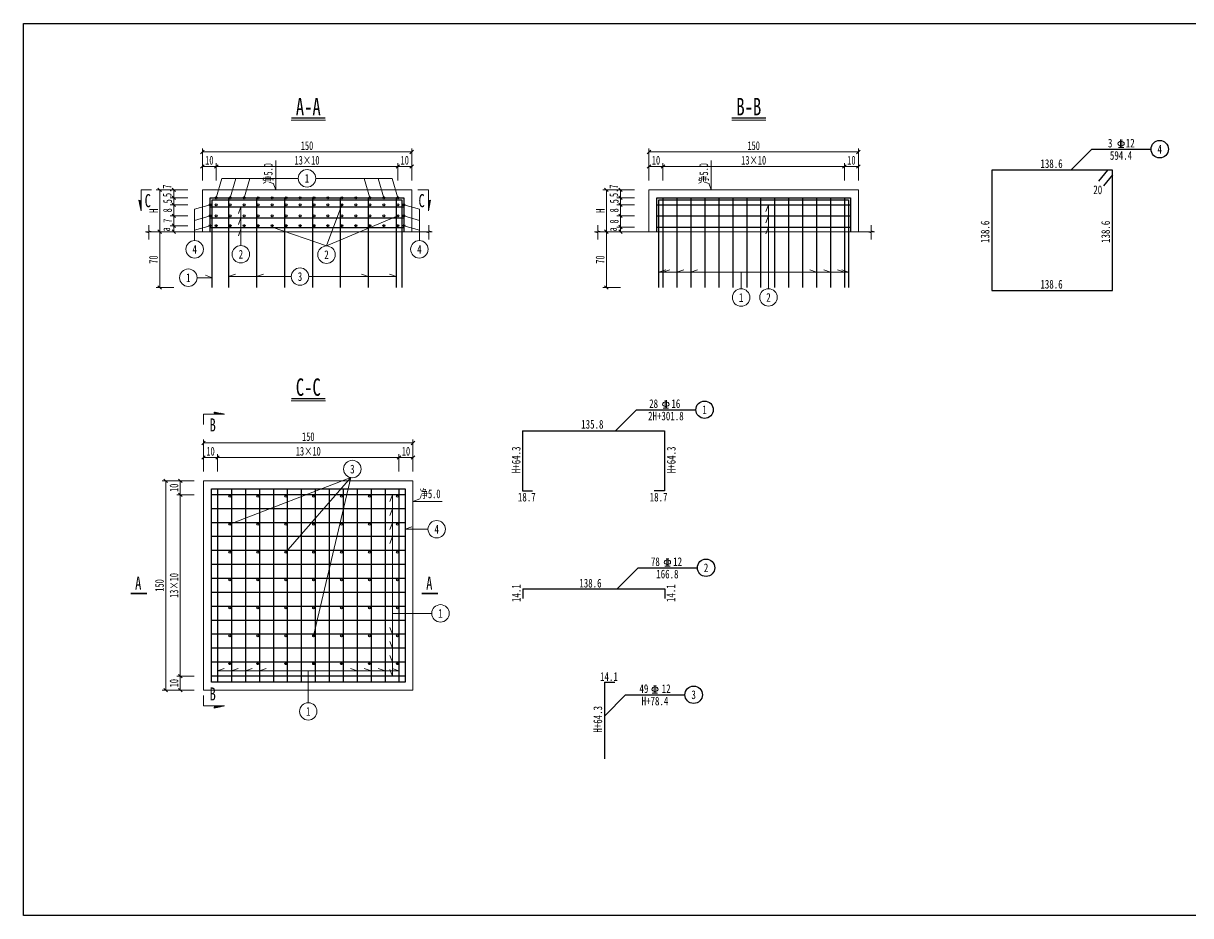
# Model space of a CAD drawing. Header units: millimetres. Extents: x 14102 to 16801, y 2911 to 4334.
# Drawn here: x 14102 to 14939, y 2911 to 3551 of the extents above; entities that cross this region are included whole.
import ezdxf
from ezdxf.enums import TextEntityAlignment as Align

# ---------------------------------------------------------------- set-up
doc = ezdxf.new("R2010")
doc.units = ezdxf.units.MM
doc.layers.get('0').update_dxf_attribs({"lineweight": 15})
doc.layers.get('Defpoints').update_dxf_attribs({"color": 8})
for name, color, linetype, lineweight in [('Dim', 4, 'Continuous', 15), ('尺寸标注', 4, 'Continuous', 13), ('文字', 7, 'Continuous', 15), ('文本', 7, 'Continuous', 15), ('标注', 4, 'Continuous', 13), ('标注线及字体', 2, 'Continuous', 15), ('粗线', 3, 'Continuous', 35), ('细实线', 4, 'Continuous', 15), ('钢筋', 1, 'Continuous', 30)]:
    doc.layers.add(name, color=color, linetype=linetype, lineweight=lineweight)
doc.styles.add('111', font='仿宋_GB2312.TTF', dxfattribs={"width": 0.7})
doc.styles.add('BM_Dim', font='仿宋_GB2312.TTF', dxfattribs={"width": 0.85})
doc.styles.add('FS', font='仿宋_GB2312.TTF', dxfattribs={"width": 0.75})
doc.dimstyles.new('200', dxfattribs={"dimscale": 0, "dimtxt": 2.5, "dimasz": 1, "dimexe": 1, "dimexo": 1, "dimgap": 0.6, "dimtad": 1, "dimdec": 1, "dimdsep": 46, "dimtxsty": '111', "dimblk": 'OBLIQUE', "dimcen": 0, "dimclrd": 4, "dimclre": 4, "dimclrt": 4, "dimadec": 1, "dimazin": 2, "dimtfac": 1, "dimtdec": 0, "dimtix": 1, "dimtmove": 2, "dimatfit": 3, "dimfxl": 4, "dimfxlon": 1, "dimtolj": 1, "dimlwd": -1, "dimlwe": -1, "dimarcsym": 0})

# ---------------------------------------------------------------- blocks, each defined once
blk = doc.blocks.new('三级钢')
at = {"color": 7, "lineweight": 18}
for p, q in [((-0.2, -1.13), (-0.2, 1.22)), ((0.2, -1.13), (0.2, 1.22)), ((-0.8, -1.13), (0.78, -1.13))]:
    blk.add_line(p, q, dxfattribs=at)
blk.add_ellipse((0, 0), major_axis=(0.966, 0), ratio=0.701732, dxfattribs=at)
blk = doc.blocks.new('gjdy')
at = {"lineweight": 25}
for p, q in [((0, 0), (6, 6)), ((6, 6), (23, 6))]:
    blk.add_line(p, q, dxfattribs=at)
blk.add_circle((25.5, 6), 2.5, dxfattribs=at)
at = {"xscale": 0.9600000000209548, "yscale": 0.9600000000209548, "zscale": 0.9600000000209548}
blk.add_blockref('三级钢', (14.42, 7.59), dxfattribs=at)
blk = doc.blocks.new('_Oblique')
at = {"color": 0, "linetype": 'ByBlock', "lineweight": -2}
blk.add_line((-0.5, -0.5), (0.5, 0.5), dxfattribs=at)
blk = doc.blocks.new('*D191')
at = {"color": 4}
for p, q in [((14230.6, 3437.89), (14230.6, 3450.39)), ((14230.6, 3447.89), (14240.6, 3447.89)), ((14240.6, 3437.89), (14240.6, 3450.39))]:
    blk.add_line(p, q, dxfattribs=at)
at = {"layer": 'Defpoints', "color": 0}
for p in [(14240.6, 3447.89), (14230.6, 3431.21), (14240.6, 3425.51)]:
    blk.add_point(p, dxfattribs=at)
at = {"color": 4, "xscale": 2.5, "yscale": 2.5, "zscale": 2.5, "rotation": 180}
blk.add_blockref('_Oblique', (14230.6, 3447.89), dxfattribs=at)
at = {"color": 4, "xscale": 2.5, "yscale": 2.5, "zscale": 2.5}
blk.add_blockref('_Oblique', (14240.6, 3447.89), dxfattribs=at)
at = {"color": 4, "insert": (14235.6, 3452.36), "char_height": 6.25, "attachment_point": 5, "style": '111'}
blk.add_mtext('\\A1;10', dxfattribs=at)
blk = doc.blocks.new('*D192')
at = {"color": 4}
for p, q in [((14240.6, 3437.89), (14240.6, 3450.39)), ((14240.6, 3447.89), (14370.6, 3447.89)), ((14370.6, 3437.89), (14370.6, 3450.39))]:
    blk.add_line(p, q, dxfattribs=at)
at = {"layer": 'Defpoints', "color": 0}
for p in [(14370.6, 3447.89), (14240.6, 3425.51), (14370.6, 3425.51)]:
    blk.add_point(p, dxfattribs=at)
at = {"color": 4, "xscale": 2.5, "yscale": 2.5, "zscale": 2.5, "rotation": 180}
blk.add_blockref('_Oblique', (14240.6, 3447.89), dxfattribs=at)
at = {"color": 4, "xscale": 2.5, "yscale": 2.5, "zscale": 2.5}
blk.add_blockref('_Oblique', (14370.6, 3447.89), dxfattribs=at)
at = {"color": 4, "insert": (14305.6, 3452.36), "char_height": 6.25, "attachment_point": 5, "style": '111'}
blk.add_mtext('\\A1;13×10', dxfattribs=at)
blk = doc.blocks.new('*D193')
at = {"color": 4}
for p, q in [((14370.6, 3437.89), (14370.6, 3450.39)), ((14380.6, 3447.89), (14370.6, 3447.89)), ((14380.6, 3437.89), (14380.6, 3450.39))]:
    blk.add_line(p, q, dxfattribs=at)
at = {"layer": 'Defpoints', "color": 0}
for p in [(14370.6, 3447.89), (14380.6, 3431.21), (14370.6, 3425.51)]:
    blk.add_point(p, dxfattribs=at)
at = {"color": 4, "xscale": 2.5, "yscale": 2.5, "zscale": 2.5, "rotation": 180}
blk.add_blockref('_Oblique', (14370.6, 3447.89), dxfattribs=at)
at = {"color": 4, "xscale": 2.5, "yscale": 2.5, "zscale": 2.5}
blk.add_blockref('_Oblique', (14380.6, 3447.89), dxfattribs=at)
at = {"color": 4, "insert": (14375.6, 3452.36), "char_height": 6.25, "attachment_point": 5, "style": '111'}
blk.add_mtext('\\A1;10', dxfattribs=at)
blk = doc.blocks.new('*D194')
at = {"color": 4}
for p, q in [((14230.6, 3448.33), (14230.6, 3460.83)), ((14230.6, 3458.33), (14380.6, 3458.33)), ((14380.6, 3448.33), (14380.6, 3460.83))]:
    blk.add_line(p, q, dxfattribs=at)
at = {"layer": 'Defpoints', "color": 0}
for p in [(14380.6, 3458.33), (14230.6, 3431.21), (14380.6, 3431.21)]:
    blk.add_point(p, dxfattribs=at)
at = {"color": 4, "xscale": 2.5, "yscale": 2.5, "zscale": 2.5, "rotation": 180}
blk.add_blockref('_Oblique', (14230.6, 3458.33), dxfattribs=at)
at = {"color": 4, "xscale": 2.5, "yscale": 2.5, "zscale": 2.5}
blk.add_blockref('_Oblique', (14380.6, 3458.33), dxfattribs=at)
at = {"color": 4, "insert": (14305.6, 3462.81), "char_height": 6.25, "attachment_point": 5, "style": '111'}
blk.add_mtext('\\A1;150', dxfattribs=at)
blk = doc.blocks.new('*D195')
at = {"color": 4}
for p, q in [((14220.13, 3431.21), (14207.63, 3431.21)), ((14210.13, 3425.51), (14210.13, 3431.21)), ((14220.13, 3425.51), (14207.63, 3425.51))]:
    blk.add_line(p, q, dxfattribs=at)
at = {"layer": 'Defpoints', "color": 0}
for p in [(14210.13, 3431.21), (14230.6, 3431.21), (14236.3, 3425.51)]:
    blk.add_point(p, dxfattribs=at)
at = {"color": 4, "xscale": 2.5, "yscale": 2.5, "zscale": 2.5}
for p, rotation in [((14210.13, 3431.21), 90), ((14210.13, 3425.51), 270)]:
    blk.add_blockref('_Oblique', p, dxfattribs=dict(at, rotation=rotation))
at = {"color": 4, "insert": (14205.4, 3430.51), "char_height": 6.25, "attachment_point": 5, "rotation": 90, "style": '111'}
blk.add_mtext('\\A1;5.7', dxfattribs=at)
blk = doc.blocks.new('*D196')
at = {"color": 4}
for p, q in [((14220.13, 3425.51), (14207.63, 3425.51)), ((14220.13, 3420.51), (14207.63, 3420.51)), ((14210.13, 3420.51), (14210.13, 3425.51))]:
    blk.add_line(p, q, dxfattribs=at)
at = {"layer": 'Defpoints', "color": 0}
for p in [(14210.13, 3425.51), (14236.3, 3425.51), (14236.3, 3420.51)]:
    blk.add_point(p, dxfattribs=at)
at = {"color": 4, "xscale": 2.5, "yscale": 2.5, "zscale": 2.5}
for p, rotation in [((14210.13, 3425.51), 90), ((14210.13, 3420.51), 270)]:
    blk.add_blockref('_Oblique', p, dxfattribs=dict(at, rotation=rotation))
at = {"color": 4, "insert": (14205.73, 3423.01), "char_height": 6.25, "attachment_point": 5, "rotation": 90, "style": '111'}
blk.add_mtext('\\A1;5', dxfattribs=at)
blk = doc.blocks.new('*D197')
at = {"color": 4}
for p, q in [((14210.07, 3431.21), (14197.57, 3431.21)), ((14200.07, 3401.21), (14200.07, 3431.21)), ((14210.07, 3401.21), (14197.57, 3401.21))]:
    blk.add_line(p, q, dxfattribs=at)
at = {"layer": 'Defpoints', "color": 0}
for p in [(14200.07, 3431.21), (14230.6, 3431.21), (14215.67, 3401.21)]:
    blk.add_point(p, dxfattribs=at)
at = {"color": 4, "xscale": 2.5, "yscale": 2.5, "zscale": 2.5}
for p, rotation in [((14200.07, 3431.21), 90), ((14200.07, 3401.21), 270)]:
    blk.add_blockref('_Oblique', p, dxfattribs=dict(at, rotation=rotation))
at = {"color": 4, "insert": (14195.75, 3416.21), "char_height": 6.25, "attachment_point": 5, "rotation": 90, "style": '111'}
blk.add_mtext('\\A1;H', dxfattribs=at)
blk = doc.blocks.new('剖面箭头')
at = {"ltscale": 10}
h = blk.add_hatch(dxfattribs=at)
h.set_pattern_fill('ANSI31', color=2, style=0)
h.set_pattern_definition([(45, (-182.99888, -777.8594), (-0.088388348, 0.088388348), [])])
h.paths.add_polyline_path([(6, -3), (3.15, -3), (3, -3.6)])
at = {"color": 3, "ltscale": 10}
blk.add_line((0, 0), (0, -3), dxfattribs=at)
at = {"color": 2, "ltscale": 10}
for p, q in [((0, -3), (6, -3)), ((6, -3), (3, -3.6)), ((3, -3.6), (3.15, -3))]:
    blk.add_line(p, q, dxfattribs=at)
blk = doc.blocks.new('*D198')
at = {"color": 4}
for p, q in [((14210.07, 3401.21), (14197.57, 3401.21)), ((14200.07, 3401.21), (14200.07, 3361.21)), ((14210.07, 3361.21), (14197.57, 3361.21))]:
    blk.add_line(p, q, dxfattribs=at)
at = {"layer": 'Defpoints', "color": 0}
for p in [(14239.01, 3401.21), (14200.07, 3361.21), (14237.69, 3361.21)]:
    blk.add_point(p, dxfattribs=at)
at = {"color": 4, "xscale": 2.5, "yscale": 2.5, "zscale": 2.5}
for p, rotation in [((14200.07, 3401.21), 90), ((14200.07, 3361.21), 270)]:
    blk.add_blockref('_Oblique', p, dxfattribs=dict(at, rotation=rotation))
at = {"color": 4, "insert": (14195.6, 3381.21), "char_height": 6.25, "attachment_point": 5, "rotation": 90, "style": '111'}
blk.add_mtext('\\A1;70', dxfattribs=at)
blk = doc.blocks.new('*D199')
at = {"color": 4}
for p, q in [((14220.13, 3420.51), (14207.63, 3420.51)), ((14210.13, 3420.51), (14210.13, 3412.51)), ((14220.13, 3412.51), (14207.63, 3412.51))]:
    blk.add_line(p, q, dxfattribs=at)
at = {"layer": 'Defpoints', "color": 0}
for p in [(14236.3, 3420.51), (14210.13, 3412.51), (14236.3, 3412.51)]:
    blk.add_point(p, dxfattribs=at)
at = {"color": 4, "xscale": 2.5, "yscale": 2.5, "zscale": 2.5}
for p, rotation in [((14210.13, 3420.51), 90), ((14210.13, 3412.51), 270)]:
    blk.add_blockref('_Oblique', p, dxfattribs=dict(at, rotation=rotation))
at = {"color": 4, "insert": (14205.66, 3416.51), "char_height": 6.25, "attachment_point": 5, "rotation": 90, "style": '111'}
blk.add_mtext('\\A1;8', dxfattribs=at)
blk = doc.blocks.new('*D200')
at = {"color": 4}
for p, q in [((14220.13, 3412.51), (14207.63, 3412.51)), ((14210.13, 3412.51), (14210.13, 3405.51)), ((14220.13, 3405.51), (14207.63, 3405.51))]:
    blk.add_line(p, q, dxfattribs=at)
at = {"layer": 'Defpoints', "color": 0}
for p in [(14236.3, 3412.51), (14210.13, 3405.51), (14236.3, 3405.51)]:
    blk.add_point(p, dxfattribs=at)
at = {"color": 4, "xscale": 2.5, "yscale": 2.5, "zscale": 2.5}
for p, rotation in [((14210.13, 3412.51), 90), ((14210.13, 3405.51), 270)]:
    blk.add_blockref('_Oblique', p, dxfattribs=dict(at, rotation=rotation))
at = {"color": 4, "insert": (14205.73, 3409.01), "char_height": 6.25, "attachment_point": 5, "rotation": 90, "style": '111'}
blk.add_mtext('\\A1;7', dxfattribs=at)
blk = doc.blocks.new('*D201')
at = {"color": 4}
for p, q in [((14220.13, 3405.51), (14207.63, 3405.51)), ((14210.13, 3405.51), (14210.13, 3401.21)), ((14220.13, 3401.21), (14207.63, 3401.21))]:
    blk.add_line(p, q, dxfattribs=at)
at = {"layer": 'Defpoints', "color": 0}
for p in [(14236.3, 3405.51), (14210.13, 3401.21), (14236.3, 3401.21)]:
    blk.add_point(p, dxfattribs=at)
at = {"color": 4, "xscale": 2.5, "yscale": 2.5, "zscale": 2.5}
for p, rotation in [((14210.13, 3405.51), 90), ((14210.13, 3401.21), 270)]:
    blk.add_blockref('_Oblique', p, dxfattribs=dict(at, rotation=rotation))
at = {"color": 4, "insert": (14204.45, 3402.86), "char_height": 6.25, "attachment_point": 5, "rotation": 90, "style": '111'}
blk.add_mtext('\\A1;a', dxfattribs=at)
blk = doc.blocks.new('*D210')
at = {"color": 4}
for p, q in [((14540.13, 3431.21), (14527.63, 3431.21)), ((14530.13, 3425.51), (14530.13, 3431.21)), ((14540.13, 3425.51), (14527.63, 3425.51))]:
    blk.add_line(p, q, dxfattribs=at)
at = {"layer": 'Defpoints', "color": 0}
for p in [(14530.13, 3431.21), (14550.6, 3431.21), (14556.3, 3425.51)]:
    blk.add_point(p, dxfattribs=at)
at = {"color": 4, "xscale": 2.5, "yscale": 2.5, "zscale": 2.5}
for p, rotation in [((14530.13, 3431.21), 90), ((14530.13, 3425.51), 270)]:
    blk.add_blockref('_Oblique', p, dxfattribs=dict(at, rotation=rotation))
at = {"color": 4, "insert": (14525.39, 3430.51), "char_height": 6.25, "attachment_point": 5, "rotation": 90, "style": '111'}
blk.add_mtext('\\A1;5.7', dxfattribs=at)
blk = doc.blocks.new('*D211')
at = {"color": 4}
for p, q in [((14540.13, 3425.51), (14527.63, 3425.51)), ((14540.13, 3420.51), (14527.63, 3420.51)), ((14530.13, 3420.51), (14530.13, 3425.51))]:
    blk.add_line(p, q, dxfattribs=at)
at = {"layer": 'Defpoints', "color": 0}
for p in [(14530.13, 3425.51), (14556.3, 3425.51), (14556.3, 3420.51)]:
    blk.add_point(p, dxfattribs=at)
at = {"color": 4, "xscale": 2.5, "yscale": 2.5, "zscale": 2.5}
for p, rotation in [((14530.13, 3425.51), 90), ((14530.13, 3420.51), 270)]:
    blk.add_blockref('_Oblique', p, dxfattribs=dict(at, rotation=rotation))
at = {"color": 4, "insert": (14525.73, 3423.01), "char_height": 6.25, "attachment_point": 5, "rotation": 90, "style": '111'}
blk.add_mtext('\\A1;5', dxfattribs=at)
blk = doc.blocks.new('*D212')
at = {"color": 4}
for p, q in [((14530.07, 3401.21), (14517.57, 3401.21)), ((14520.07, 3401.21), (14520.07, 3361.21)), ((14530.07, 3361.21), (14517.57, 3361.21))]:
    blk.add_line(p, q, dxfattribs=at)
at = {"layer": 'Defpoints', "color": 0}
for p in [(14559.01, 3401.21), (14520.07, 3361.21), (14557.69, 3361.21)]:
    blk.add_point(p, dxfattribs=at)
at = {"color": 4, "xscale": 2.5, "yscale": 2.5, "zscale": 2.5}
for p, rotation in [((14520.07, 3401.21), 90), ((14520.07, 3361.21), 270)]:
    blk.add_blockref('_Oblique', p, dxfattribs=dict(at, rotation=rotation))
at = {"color": 4, "insert": (14515.6, 3381.21), "char_height": 6.25, "attachment_point": 5, "rotation": 90, "style": '111'}
blk.add_mtext('\\A1;70', dxfattribs=at)
blk = doc.blocks.new('*D213')
at = {"color": 4}
for p, q in [((14540.13, 3420.51), (14527.63, 3420.51)), ((14530.13, 3420.51), (14530.13, 3412.51)), ((14540.13, 3412.51), (14527.63, 3412.51))]:
    blk.add_line(p, q, dxfattribs=at)
at = {"layer": 'Defpoints', "color": 0}
for p in [(14556.3, 3420.51), (14530.13, 3412.51), (14556.3, 3412.51)]:
    blk.add_point(p, dxfattribs=at)
at = {"color": 4, "xscale": 2.5, "yscale": 2.5, "zscale": 2.5}
for p, rotation in [((14530.13, 3420.51), 90), ((14530.13, 3412.51), 270)]:
    blk.add_blockref('_Oblique', p, dxfattribs=dict(at, rotation=rotation))
at = {"color": 4, "insert": (14525.66, 3416.51), "char_height": 6.25, "attachment_point": 5, "rotation": 90, "style": '111'}
blk.add_mtext('\\A1;8', dxfattribs=at)
blk = doc.blocks.new('*D214')
at = {"color": 4}
for p, q in [((14540.13, 3412.51), (14527.63, 3412.51)), ((14530.13, 3412.51), (14530.13, 3404.51)), ((14540.13, 3404.51), (14527.63, 3404.51))]:
    blk.add_line(p, q, dxfattribs=at)
at = {"layer": 'Defpoints', "color": 0}
for p in [(14556.3, 3412.51), (14530.13, 3404.51), (14556.3, 3404.51)]:
    blk.add_point(p, dxfattribs=at)
at = {"color": 4, "xscale": 2.5, "yscale": 2.5, "zscale": 2.5}
for p, rotation in [((14530.13, 3412.51), 90), ((14530.13, 3404.51), 270)]:
    blk.add_blockref('_Oblique', p, dxfattribs=dict(at, rotation=rotation))
at = {"color": 4, "insert": (14525.66, 3408.51), "char_height": 6.25, "attachment_point": 5, "rotation": 90, "style": '111'}
blk.add_mtext('\\A1;8', dxfattribs=at)
blk = doc.blocks.new('*D215')
at = {"color": 4}
for p, q in [((14540.13, 3404.51), (14527.63, 3404.51)), ((14530.13, 3404.51), (14530.13, 3401.21)), ((14540.13, 3401.21), (14527.63, 3401.21))]:
    blk.add_line(p, q, dxfattribs=at)
at = {"layer": 'Defpoints', "color": 0}
for p in [(14556.3, 3404.51), (14530.13, 3401.21), (14556.3, 3401.21)]:
    blk.add_point(p, dxfattribs=at)
at = {"color": 4, "xscale": 2.5, "yscale": 2.5, "zscale": 2.5}
for p, rotation in [((14530.13, 3404.51), 90), ((14530.13, 3401.21), 270)]:
    blk.add_blockref('_Oblique', p, dxfattribs=dict(at, rotation=rotation))
at = {"color": 4, "insert": (14524.45, 3402.86), "char_height": 6.25, "attachment_point": 5, "rotation": 90, "style": '111'}
blk.add_mtext('\\A1;a', dxfattribs=at)
blk = doc.blocks.new('*D216')
at = {"color": 4}
for p, q in [((14530.07, 3431.21), (14517.57, 3431.21)), ((14520.07, 3401.21), (14520.07, 3431.21)), ((14530.07, 3401.21), (14517.57, 3401.21))]:
    blk.add_line(p, q, dxfattribs=at)
at = {"layer": 'Defpoints', "color": 0}
for p in [(14520.07, 3431.21), (14550.6, 3431.21), (14535.67, 3401.21)]:
    blk.add_point(p, dxfattribs=at)
at = {"color": 4, "xscale": 2.5, "yscale": 2.5, "zscale": 2.5}
for p, rotation in [((14520.07, 3431.21), 90), ((14520.07, 3401.21), 270)]:
    blk.add_blockref('_Oblique', p, dxfattribs=dict(at, rotation=rotation))
at = {"color": 4, "insert": (14515.75, 3416.21), "char_height": 6.25, "attachment_point": 5, "rotation": 90, "style": '111'}
blk.add_mtext('\\A1;H', dxfattribs=at)
blk = doc.blocks.new('*D293')
at = {"color": 4}
for p, q in [((14550.6, 3437.89), (14550.6, 3450.39)), ((14550.6, 3447.89), (14560.6, 3447.89)), ((14560.6, 3437.89), (14560.6, 3450.39))]:
    blk.add_line(p, q, dxfattribs=at)
at = {"layer": 'Defpoints', "color": 0}
for p in [(14560.6, 3447.89), (14550.6, 3431.21), (14560.6, 3425.51)]:
    blk.add_point(p, dxfattribs=at)
at = {"color": 4, "xscale": 2.5, "yscale": 2.5, "zscale": 2.5, "rotation": 180}
blk.add_blockref('_Oblique', (14550.6, 3447.89), dxfattribs=at)
at = {"color": 4, "xscale": 2.5, "yscale": 2.5, "zscale": 2.5}
blk.add_blockref('_Oblique', (14560.6, 3447.89), dxfattribs=at)
at = {"color": 4, "insert": (14555.6, 3452.36), "char_height": 6.25, "attachment_point": 5, "style": '111'}
blk.add_mtext('\\A1;10', dxfattribs=at)
blk = doc.blocks.new('*D294')
at = {"color": 4}
for p, q in [((14560.6, 3437.89), (14560.6, 3450.39)), ((14560.6, 3447.89), (14690.6, 3447.89)), ((14690.6, 3437.89), (14690.6, 3450.39))]:
    blk.add_line(p, q, dxfattribs=at)
at = {"layer": 'Defpoints', "color": 0}
for p in [(14690.6, 3447.89), (14560.6, 3425.51), (14690.6, 3425.51)]:
    blk.add_point(p, dxfattribs=at)
at = {"color": 4, "xscale": 2.5, "yscale": 2.5, "zscale": 2.5, "rotation": 180}
blk.add_blockref('_Oblique', (14560.6, 3447.89), dxfattribs=at)
at = {"color": 4, "xscale": 2.5, "yscale": 2.5, "zscale": 2.5}
blk.add_blockref('_Oblique', (14690.6, 3447.89), dxfattribs=at)
at = {"color": 4, "insert": (14625.6, 3452.36), "char_height": 6.25, "attachment_point": 5, "style": '111'}
blk.add_mtext('\\A1;13×10', dxfattribs=at)
blk = doc.blocks.new('*D295')
at = {"color": 4}
for p, q in [((14690.6, 3437.89), (14690.6, 3450.39)), ((14700.6, 3447.89), (14690.6, 3447.89)), ((14700.6, 3437.89), (14700.6, 3450.39))]:
    blk.add_line(p, q, dxfattribs=at)
at = {"layer": 'Defpoints', "color": 0}
for p in [(14690.6, 3447.89), (14700.6, 3431.21), (14690.6, 3425.51)]:
    blk.add_point(p, dxfattribs=at)
at = {"color": 4, "xscale": 2.5, "yscale": 2.5, "zscale": 2.5, "rotation": 180}
blk.add_blockref('_Oblique', (14690.6, 3447.89), dxfattribs=at)
at = {"color": 4, "xscale": 2.5, "yscale": 2.5, "zscale": 2.5}
blk.add_blockref('_Oblique', (14700.6, 3447.89), dxfattribs=at)
at = {"color": 4, "insert": (14695.6, 3452.36), "char_height": 6.25, "attachment_point": 5, "style": '111'}
blk.add_mtext('\\A1;10', dxfattribs=at)
blk = doc.blocks.new('*D296')
at = {"color": 4}
for p, q in [((14550.6, 3448.33), (14550.6, 3460.83)), ((14550.6, 3458.33), (14700.6, 3458.33)), ((14700.6, 3448.33), (14700.6, 3460.83))]:
    blk.add_line(p, q, dxfattribs=at)
at = {"layer": 'Defpoints', "color": 0}
for p in [(14700.6, 3458.33), (14550.6, 3431.21), (14700.6, 3431.21)]:
    blk.add_point(p, dxfattribs=at)
at = {"color": 4, "xscale": 2.5, "yscale": 2.5, "zscale": 2.5, "rotation": 180}
blk.add_blockref('_Oblique', (14550.6, 3458.33), dxfattribs=at)
at = {"color": 4, "xscale": 2.5, "yscale": 2.5, "zscale": 2.5}
blk.add_blockref('_Oblique', (14700.6, 3458.33), dxfattribs=at)
at = {"color": 4, "insert": (14625.6, 3462.81), "char_height": 6.25, "attachment_point": 5, "style": '111'}
blk.add_mtext('\\A1;150', dxfattribs=at)
blk = doc.blocks.new('*D308')
at = {"color": 4}
for p, q in [((14231.49, 3229.34), (14231.49, 3241.84)), ((14231.49, 3239.34), (14241.49, 3239.34)), ((14241.49, 3229.34), (14241.49, 3241.84))]:
    blk.add_line(p, q, dxfattribs=at)
at = {"layer": 'Defpoints', "color": 0}
for p in [(14241.49, 3239.34), (14231.49, 3222.66), (14241.49, 3216.97)]:
    blk.add_point(p, dxfattribs=at)
at = {"color": 4, "xscale": 2.5, "yscale": 2.5, "zscale": 2.5, "rotation": 180}
blk.add_blockref('_Oblique', (14231.49, 3239.34), dxfattribs=at)
at = {"color": 4, "xscale": 2.5, "yscale": 2.5, "zscale": 2.5}
blk.add_blockref('_Oblique', (14241.49, 3239.34), dxfattribs=at)
at = {"color": 4, "insert": (14236.49, 3243.81), "char_height": 6.25, "attachment_point": 5, "style": '111'}
blk.add_mtext('\\A1;10', dxfattribs=at)
blk = doc.blocks.new('*D309')
at = {"color": 4}
for p, q in [((14241.49, 3229.34), (14241.49, 3241.84)), ((14241.49, 3239.34), (14371.49, 3239.34)), ((14371.49, 3229.34), (14371.49, 3241.84))]:
    blk.add_line(p, q, dxfattribs=at)
at = {"layer": 'Defpoints', "color": 0}
for p in [(14371.49, 3239.34), (14241.49, 3216.97), (14371.49, 3216.97)]:
    blk.add_point(p, dxfattribs=at)
at = {"color": 4, "xscale": 2.5, "yscale": 2.5, "zscale": 2.5, "rotation": 180}
blk.add_blockref('_Oblique', (14241.49, 3239.34), dxfattribs=at)
at = {"color": 4, "xscale": 2.5, "yscale": 2.5, "zscale": 2.5}
blk.add_blockref('_Oblique', (14371.49, 3239.34), dxfattribs=at)
at = {"color": 4, "insert": (14306.49, 3243.81), "char_height": 6.25, "attachment_point": 5, "style": '111'}
blk.add_mtext('\\A1;13×10', dxfattribs=at)
blk = doc.blocks.new('*D310')
at = {"color": 4}
for p, q in [((14371.49, 3229.34), (14371.49, 3241.84)), ((14381.49, 3239.34), (14371.49, 3239.34)), ((14381.49, 3229.34), (14381.49, 3241.84))]:
    blk.add_line(p, q, dxfattribs=at)
at = {"layer": 'Defpoints', "color": 0}
for p in [(14371.49, 3239.34), (14381.49, 3222.66), (14371.49, 3216.97)]:
    blk.add_point(p, dxfattribs=at)
at = {"color": 4, "xscale": 2.5, "yscale": 2.5, "zscale": 2.5, "rotation": 180}
blk.add_blockref('_Oblique', (14371.49, 3239.34), dxfattribs=at)
at = {"color": 4, "xscale": 2.5, "yscale": 2.5, "zscale": 2.5}
blk.add_blockref('_Oblique', (14381.49, 3239.34), dxfattribs=at)
at = {"color": 4, "insert": (14376.49, 3243.81), "char_height": 6.25, "attachment_point": 5, "style": '111'}
blk.add_mtext('\\A1;10', dxfattribs=at)
blk = doc.blocks.new('*D311')
at = {"color": 4}
for p, q in [((14231.49, 3239.79), (14231.49, 3252.29)), ((14231.49, 3249.79), (14381.49, 3249.79)), ((14381.49, 3239.79), (14381.49, 3252.29))]:
    blk.add_line(p, q, dxfattribs=at)
at = {"layer": 'Defpoints', "color": 0}
for p in [(14381.49, 3249.79), (14231.49, 3222.66), (14381.49, 3222.66)]:
    blk.add_point(p, dxfattribs=at)
at = {"color": 4, "xscale": 2.5, "yscale": 2.5, "zscale": 2.5, "rotation": 180}
blk.add_blockref('_Oblique', (14231.49, 3249.79), dxfattribs=at)
at = {"color": 4, "xscale": 2.5, "yscale": 2.5, "zscale": 2.5}
blk.add_blockref('_Oblique', (14381.49, 3249.79), dxfattribs=at)
at = {"color": 4, "insert": (14306.49, 3254.26), "char_height": 6.25, "attachment_point": 5, "style": '111'}
blk.add_mtext('\\A1;150', dxfattribs=at)
blk = doc.blocks.new('*D312')
at = {"color": 4}
for p, q in [((14224.82, 3082.66), (14212.32, 3082.66)), ((14214.82, 3072.66), (14214.82, 3082.66)), ((14224.82, 3072.66), (14212.32, 3072.66))]:
    blk.add_line(p, q, dxfattribs=at)
at = {"layer": 'Defpoints', "color": 0}
for p in [(14214.82, 3082.66), (14237.19, 3082.66), (14231.49, 3072.66)]:
    blk.add_point(p, dxfattribs=at)
at = {"color": 4, "xscale": 2.5, "yscale": 2.5, "zscale": 2.5}
for p, rotation in [((14214.82, 3082.66), 90), ((14214.82, 3072.66), 270)]:
    blk.add_blockref('_Oblique', p, dxfattribs=dict(at, rotation=rotation))
at = {"color": 4, "insert": (14210.34, 3077.66), "char_height": 6.25, "attachment_point": 5, "rotation": 90, "style": '111'}
blk.add_mtext('\\A1;10', dxfattribs=at)
blk = doc.blocks.new('*D313')
at = {"color": 4}
for p, q in [((14224.82, 3212.66), (14212.32, 3212.66)), ((14214.82, 3082.66), (14214.82, 3212.66)), ((14224.82, 3082.66), (14212.32, 3082.66))]:
    blk.add_line(p, q, dxfattribs=at)
at = {"layer": 'Defpoints', "color": 0}
for p in [(14214.82, 3212.66), (14237.19, 3212.66), (14237.19, 3082.66)]:
    blk.add_point(p, dxfattribs=at)
at = {"color": 4, "xscale": 2.5, "yscale": 2.5, "zscale": 2.5}
for p, rotation in [((14214.82, 3212.66), 90), ((14214.82, 3082.66), 270)]:
    blk.add_blockref('_Oblique', p, dxfattribs=dict(at, rotation=rotation))
at = {"color": 4, "insert": (14210.34, 3147.66), "char_height": 6.25, "attachment_point": 5, "rotation": 90, "style": '111'}
blk.add_mtext('\\A1;13×10', dxfattribs=at)
blk = doc.blocks.new('*D314')
at = {"color": 4}
for p, q in [((14224.82, 3222.66), (14212.32, 3222.66)), ((14214.82, 3222.66), (14214.82, 3212.66)), ((14224.82, 3212.66), (14212.32, 3212.66))]:
    blk.add_line(p, q, dxfattribs=at)
at = {"layer": 'Defpoints', "color": 0}
for p in [(14231.49, 3222.66), (14214.82, 3212.66), (14237.19, 3212.66)]:
    blk.add_point(p, dxfattribs=at)
at = {"color": 4, "xscale": 2.5, "yscale": 2.5, "zscale": 2.5}
for p, rotation in [((14214.82, 3222.66), 90), ((14214.82, 3212.66), 270)]:
    blk.add_blockref('_Oblique', p, dxfattribs=dict(at, rotation=rotation))
at = {"color": 4, "insert": (14210.34, 3217.66), "char_height": 6.25, "attachment_point": 5, "rotation": 90, "style": '111'}
blk.add_mtext('\\A1;10', dxfattribs=at)
blk = doc.blocks.new('*D315')
at = {"color": 4}
for p, q in [((14214.37, 3222.66), (14201.87, 3222.66)), ((14204.37, 3072.66), (14204.37, 3222.66)), ((14214.37, 3072.66), (14201.87, 3072.66))]:
    blk.add_line(p, q, dxfattribs=at)
at = {"layer": 'Defpoints', "color": 0}
for p in [(14204.37, 3222.66), (14231.49, 3222.66), (14231.49, 3072.66)]:
    blk.add_point(p, dxfattribs=at)
at = {"color": 4, "xscale": 2.5, "yscale": 2.5, "zscale": 2.5}
for p, rotation in [((14204.37, 3222.66), 90), ((14204.37, 3072.66), 270)]:
    blk.add_blockref('_Oblique', p, dxfattribs=dict(at, rotation=rotation))
at = {"color": 4, "insert": (14199.89, 3147.66), "char_height": 6.25, "attachment_point": 5, "rotation": 90, "style": '111'}
blk.add_mtext('\\A1;150', dxfattribs=at)

msp = doc.modelspace()

# ---------------------------------------------------------------- linework, layer by layer
at = {"color": 4}
for p, q in [((14294.24, 3481.1), (14318.75, 3481.1)), ((14609.85, 3481.1), (14634.35, 3481.1)), ((14294.24, 3280.09), (14318.75, 3280.09))]:
    msp.add_line(p, q, dxfattribs=at)
at = {"color": 6, "const_width": 0.9}
for points in [[(14294.24, 3482.6), (14318.75, 3482.6)], [(14609.85, 3482.6), (14634.35, 3482.6)], [(14294.24, 3281.59), (14318.75, 3281.59)]]:
    msp.add_lwpolyline(points, dxfattribs=at)
at = {"color": 4}
for points in [[(14192.34, 3395.64), (14192.34, 3400.49), (14189.94, 3401.21), (14194.74, 3401.21), (14192.34, 3401.93), (14192.34, 3402.89), (14192.34, 3405.84)], [(14392.86, 3395.64), (14392.86, 3400.49), (14390.46, 3401.21), (14395.26, 3401.21), (14392.86, 3401.93), (14392.86, 3402.89), (14392.86, 3405.84)], [(14514.04, 3395.64), (14514.04, 3400.49), (14511.64, 3401.21), (14516.44, 3401.21), (14514.04, 3401.93), (14514.04, 3402.89), (14514.04, 3405.84)], [(14709.78, 3395.64), (14709.78, 3400.49), (14707.38, 3401.21), (14712.18, 3401.21), (14709.78, 3401.93), (14709.78, 3402.89), (14709.78, 3405.84)]]:
    msp.add_lwpolyline(points, dxfattribs=at)
at = {"layer": 'Defpoints'}
msp.add_lwpolyline([(14102.36, 3550.52), (15064.86, 3550.52), (15064.86, 2911.02), (14102.36, 2911.02)], close=True, dxfattribs=at)
for points in [[(14236.3, 3401.21), (14236.3, 3425.51), (14374.91, 3425.51), (14374.91, 3401.21)], [(14556.3, 3401.21), (14556.3, 3425.51), (14694.91, 3425.51), (14694.91, 3401.21)]]:
    msp.add_lwpolyline(points, dxfattribs=at)
at = {"layer": '尺寸标注'}
for centre in [(14305.6, 3439.43), (14225.1, 3388.57), (14258.21, 3385.03), (14319.56, 3384.7), (14386.1, 3388.57), (14220.58, 3368.22), (14300.57, 3369.03), (14616.61, 3354.01), (14636.19, 3354.12), (14338.07, 3231.1), (14398.51, 3187.97), (14401.21, 3127.66), (14306.49, 3057.41)]:
    msp.add_circle(centre, 6.25, dxfattribs=at)
at = {"layer": '标注'}
for p, q in [((14283.21, 3431.21), (14283.21, 3452.22)), ((14595.22, 3431.21), (14595.22, 3452.22)), ((14281.42, 3436.07), (14283.21, 3431.21)), ((14593.42, 3436.07), (14595.22, 3431.21)), ((14236.3, 3420.51), (14225.1, 3417.28)), ((14319.56, 3390.95), (14330.6, 3420.51)), ((14374.91, 3420.51), (14386.1, 3417.28)), ((14634.39, 3415.65), (14636.19, 3420.51)), ((14636.19, 3360.37), (14636.19, 3420.51)), ((14225.1, 3417.28), (14225.1, 3394.82)), ((14236.3, 3412.51), (14225.1, 3409.28)), ((14256.42, 3414.26), (14258.21, 3419.12)), ((14258.21, 3391.28), (14258.21, 3419.12)), ((14319.56, 3390.95), (14370.6, 3412.51)), ((14374.91, 3412.51), (14386.1, 3409.28)), ((14386.1, 3417.28), (14386.1, 3394.82)), ((14634.39, 3407.65), (14636.19, 3412.51)), ((14236.3, 3405.51), (14225.1, 3402.28)), ((14256.42, 3406.26), (14258.21, 3411.12)), ((14280.6, 3404.51), (14319.56, 3390.95)), ((14374.91, 3405.51), (14386.1, 3402.28)), ((14634.39, 3399.65), (14636.19, 3404.51)), ((14256.42, 3398.26), (14258.21, 3403.12)), ((14254.33, 3370.83), (14249.46, 3369.03)), ((14274.33, 3370.83), (14269.46, 3369.03)), ((14344.66, 3370.83), (14349.52, 3369.03)), ((14364.66, 3370.81), (14369.52, 3369.01)), ((14562.55, 3373.88), (14557.69, 3372.08)), ((14693.52, 3372.08), (14557.69, 3372.08)), ((14565.46, 3373.88), (14560.6, 3372.08)), ((14575.46, 3373.88), (14570.6, 3372.08)), ((14585.46, 3373.88), (14580.6, 3372.08)), ((14616.61, 3372.08), (14616.61, 3360.26)), ((14665.74, 3373.88), (14670.6, 3372.08)), ((14675.74, 3373.88), (14680.6, 3372.08)), ((14685.74, 3373.88), (14690.6, 3372.08)), ((14688.65, 3373.88), (14693.52, 3372.08)), ((14226.83, 3368.22), (14237.69, 3368.22)), ((14232.83, 3370.02), (14237.69, 3368.22)), ((14294.32, 3369.03), (14249.46, 3369.03)), ((14369.46, 3369.03), (14306.82, 3369.03)), ((14364.92, 3207.8), (14366.72, 3212.66)), ((14366.72, 3212.66), (14366.72, 3082.66)), ((14386.35, 3209.71), (14381.49, 3207.91)), ((14381.49, 3207.91), (14402.5, 3207.91)), ((14364.92, 3197.8), (14366.72, 3202.66)), ((14364.92, 3187.8), (14366.72, 3192.66)), ((14380.66, 3189.77), (14375.8, 3187.97)), ((14392.26, 3187.97), (14375.8, 3187.97)), ((14364.92, 3177.8), (14366.72, 3182.66)), ((14366.72, 3127.66), (14394.96, 3127.66)), ((14364.92, 3117.52), (14366.72, 3112.66)), ((14364.92, 3107.52), (14366.72, 3102.66)), ((14364.92, 3097.52), (14366.72, 3092.66)), ((14246.35, 3088.21), (14241.49, 3086.41)), ((14371.49, 3086.41), (14241.49, 3086.41)), ((14256.35, 3088.21), (14251.49, 3086.41)), ((14266.35, 3088.21), (14261.49, 3086.41)), ((14276.35, 3088.21), (14271.49, 3086.41)), ((14306.49, 3086.41), (14306.49, 3063.66)), ((14336.63, 3088.21), (14341.49, 3086.41)), ((14346.63, 3088.21), (14351.49, 3086.41)), ((14356.63, 3088.21), (14361.49, 3086.41)), ((14364.92, 3087.52), (14366.72, 3082.66)), ((14366.63, 3088.21), (14371.49, 3086.41))]:
    msp.add_line(p, q, dxfattribs=at)
at = {"layer": '粗线'}
for p, q in [((14179.33, 3141.96), (14190.85, 3141.96)), ((14387.88, 3141.96), (14399.4, 3141.96))]:
    msp.add_line(p, q, dxfattribs=at)
at = {"layer": '细实线'}
for p, q in [((14240.6, 3425.51), (14244.56, 3439.43)), ((14244.56, 3439.43), (14299.35, 3439.43)), ((14250.6, 3425.51), (14254.56, 3439.43)), ((14260.6, 3425.51), (14264.56, 3439.43)), ((14311.85, 3439.43), (14366.65, 3439.43)), ((14350.6, 3425.51), (14346.65, 3439.43)), ((14360.6, 3425.51), (14356.65, 3439.43)), ((14370.6, 3425.51), (14366.65, 3439.43)), ((14192.71, 3401.21), (14395.26, 3401.21)), ((14512.6, 3401.21), (14707.38, 3401.21)), ((14337.09, 3224.93), (14250.35, 3191.61)), ((14290.35, 3171.61), (14337.09, 3224.93)), ((14337.09, 3224.93), (14310.35, 3111.61))]:
    msp.add_line(p, q, dxfattribs=at)
for points in [[(14230.6, 3401.21), (14230.6, 3431.21), (14380.6, 3431.21), (14380.6, 3401.21)], [(14550.6, 3401.21), (14550.6, 3431.21), (14700.6, 3431.21), (14700.6, 3401.21)]]:
    msp.add_lwpolyline(points, dxfattribs=at)
msp.add_lwpolyline([(14231.49, 3222.66), (14381.49, 3222.66), (14381.49, 3072.66), (14231.49, 3072.66)], close=True, dxfattribs=at)
at = {"layer": '钢筋'}
for p, q in [((14879.2, 3445.34), (14872.71, 3437.35)), ((14882.71, 3442.03), (14876.23, 3434.04)), ((14249.46, 3425.51), (14249.46, 3361.21)), ((14269.46, 3425.51), (14269.46, 3361.21)), ((14289.46, 3425.51), (14289.46, 3361.21)), ((14309.46, 3425.51), (14309.46, 3361.21)), ((14329.46, 3425.51), (14329.46, 3361.21)), ((14349.46, 3425.51), (14349.46, 3361.21)), ((14369.46, 3425.51), (14369.46, 3361.21)), ((14556.3, 3420.51), (14694.91, 3420.51)), ((14560.6, 3425.51), (14560.6, 3361.21)), ((14570.6, 3425.51), (14570.6, 3361.21)), ((14580.6, 3425.51), (14580.6, 3361.21)), ((14590.6, 3425.51), (14590.6, 3361.21)), ((14600.6, 3425.51), (14600.6, 3361.21)), ((14610.6, 3425.51), (14610.6, 3361.21)), ((14620.6, 3425.51), (14620.6, 3361.21)), ((14630.6, 3425.51), (14630.6, 3361.21)), ((14640.6, 3425.51), (14640.6, 3361.21)), ((14650.6, 3425.51), (14650.6, 3361.21)), ((14660.6, 3425.51), (14660.6, 3361.21)), ((14670.6, 3425.51), (14670.6, 3361.21)), ((14680.6, 3425.51), (14680.6, 3361.21)), ((14690.6, 3425.51), (14690.6, 3361.21)), ((14236.3, 3419.12), (14374.91, 3419.12)), ((14556.3, 3412.51), (14694.91, 3412.51)), ((14236.3, 3411.12), (14374.91, 3411.12)), ((14236.3, 3404.12), (14374.91, 3404.12)), ((14556.3, 3404.51), (14694.91, 3404.51)), ((14459.86, 3258.59), (14561.63, 3258.59)), ((14459.86, 3258.59), (14459.86, 3215.52)), ((14561.63, 3258.59), (14561.63, 3215.52)), ((14375.8, 3212.66), (14237.19, 3212.66)), ((14241.49, 3216.97), (14241.49, 3078.36)), ((14251.49, 3216.97), (14251.49, 3078.36)), ((14261.49, 3216.97), (14261.49, 3078.36)), ((14271.49, 3216.97), (14271.49, 3078.36)), ((14281.49, 3216.97), (14281.49, 3078.36)), ((14291.49, 3216.97), (14291.49, 3078.36)), ((14301.49, 3216.97), (14301.49, 3078.36)), ((14311.49, 3216.97), (14311.49, 3078.36)), ((14321.49, 3216.97), (14321.49, 3078.36)), ((14331.49, 3216.97), (14331.49, 3078.36)), ((14341.49, 3216.97), (14341.49, 3078.36)), ((14351.49, 3216.97), (14351.49, 3078.36)), ((14361.49, 3216.97), (14361.49, 3078.36)), ((14371.49, 3216.97), (14371.49, 3078.36)), ((14459.86, 3215.52), (14467.22, 3215.52)), ((14561.63, 3215.52), (14554.27, 3215.52)), ((14375.8, 3202.66), (14237.19, 3202.66)), ((14375.8, 3192.66), (14237.19, 3192.66)), ((14375.8, 3182.66), (14237.19, 3182.66)), ((14375.8, 3172.66), (14237.19, 3172.66)), ((14375.8, 3162.66), (14237.19, 3162.66)), ((14375.8, 3152.66), (14237.19, 3152.66)), ((14460.16, 3145.34), (14561.93, 3145.34)), ((14460.16, 3145.34), (14460.16, 3138.33)), ((14561.93, 3145.34), (14561.93, 3138.33)), ((14375.8, 3142.66), (14237.19, 3142.66)), ((14375.8, 3132.66), (14237.19, 3132.66)), ((14375.8, 3122.66), (14237.19, 3122.66)), ((14375.8, 3112.66), (14237.19, 3112.66)), ((14375.8, 3102.66), (14237.19, 3102.66)), ((14375.8, 3092.66), (14237.19, 3092.66)), ((14375.8, 3082.66), (14237.19, 3082.66)), ((14518.72, 3078.33), (14518.72, 3023.35)), ((14518.72, 3078.33), (14526.08, 3078.33))]:
    msp.add_line(p, q, dxfattribs=at)
for points in [[(14796.31, 3445.34), (14796.31, 3358.94), (14882.71, 3358.94), (14882.71, 3445.34)], [(14237.19, 3216.97), (14375.8, 3216.97), (14375.8, 3078.36), (14237.19, 3078.36)]]:
    msp.add_lwpolyline(points, close=True, dxfattribs=at)
for points in [[(14237.69, 3361.21), (14237.69, 3424.12), (14373.52, 3424.12), (14373.52, 3361.21)], [(14557.69, 3361.21), (14557.69, 3424.12), (14693.52, 3424.12), (14693.52, 3361.21)]]:
    msp.add_lwpolyline(points, dxfattribs=at)
for centre in [(14236.3, 3420.51), (14240.6, 3425.51), (14240.6, 3420.51), (14250.6, 3425.51), (14250.6, 3420.51), (14260.6, 3425.51), (14260.6, 3420.51), (14270.6, 3425.51), (14270.6, 3420.51), (14280.6, 3425.51), (14280.6, 3420.51), (14290.6, 3425.51), (14290.6, 3420.51), (14300.6, 3425.51), (14300.6, 3420.51), (14310.6, 3425.51), (14310.6, 3420.51), (14320.6, 3425.51), (14320.6, 3420.51), (14330.6, 3425.51), (14330.6, 3420.51), (14340.6, 3425.51), (14340.6, 3420.51), (14350.6, 3425.51), (14350.6, 3420.51), (14360.6, 3425.51), (14360.6, 3420.51), (14370.6, 3425.51), (14370.6, 3420.51), (14374.91, 3420.51), (14236.3, 3412.51), (14240.6, 3412.51), (14250.6, 3412.51), (14260.6, 3412.51), (14270.6, 3412.51), (14280.6, 3412.51), (14290.6, 3412.51), (14300.6, 3412.51), (14310.6, 3412.51), (14320.6, 3412.51), (14330.6, 3412.51), (14340.6, 3412.51), (14350.6, 3412.51), (14360.6, 3412.51), (14370.6, 3412.51), (14374.91, 3412.51), (14236.3, 3405.51), (14240.6, 3405.51), (14250.6, 3405.51), (14260.6, 3405.51), (14270.6, 3405.51), (14280.6, 3405.51), (14290.6, 3405.51), (14300.6, 3405.51), (14310.6, 3405.51), (14320.6, 3405.51), (14330.6, 3405.51), (14340.6, 3405.51), (14350.6, 3405.51), (14360.6, 3405.51), (14370.6, 3405.51), (14374.91, 3405.51), (14250.35, 3211.61), (14270.35, 3211.61), (14290.35, 3211.61), (14310.35, 3211.61), (14330.35, 3211.61), (14350.35, 3211.61), (14370.35, 3211.61), (14250.35, 3191.61), (14270.35, 3191.61), (14290.35, 3191.61), (14310.35, 3191.61), (14330.35, 3191.61), (14350.35, 3191.61), (14370.35, 3191.61), (14250.35, 3171.61), (14270.35, 3171.61), (14290.35, 3171.61), (14310.35, 3171.61), (14330.35, 3171.61), (14350.35, 3171.61), (14370.35, 3171.61), (14250.35, 3151.61), (14270.35, 3151.61), (14290.35, 3151.61), (14310.35, 3151.61), (14330.35, 3151.61), (14350.35, 3151.61), (14370.35, 3151.61), (14250.35, 3131.61), (14270.35, 3131.61), (14290.35, 3131.61), (14310.35, 3131.61), (14330.35, 3131.61), (14350.35, 3131.61), (14370.35, 3131.61), (14250.35, 3111.61), (14270.35, 3111.61), (14290.35, 3111.61), (14310.35, 3111.61), (14330.35, 3111.61), (14350.35, 3111.61), (14370.35, 3111.61), (14250.35, 3091.61), (14270.35, 3091.61), (14290.35, 3091.61), (14310.35, 3091.61), (14330.35, 3091.61), (14350.35, 3091.61), (14370.35, 3091.61)]:
    msp.add_circle(centre, 0.695, dxfattribs=at)

# ---------------------------------------------------------------- block references
at = {"lineweight": 25, "xscale": 2.4992, "yscale": 2.4992, "zscale": 2.4992}
for p in [(14852.77, 3445.34), (14526.67, 3258.59), (14527.75, 3145.34), (14518.86, 3054.33)]:
    msp.add_blockref('gjdy', p, dxfattribs=at)
at = {"layer": 'Dim', "yscale": 2.5, "zscale": 2.5}
for p, xscale, rotation in [((14194.2, 3431.18), 2.5, 270.0000000000002), ((14385.03, 3431.18), -2.5, 89.99999999999955), ((14231.54, 3262.94), -2.5, 179.9999999999999)]:
    msp.add_blockref('剖面箭头', p, dxfattribs=dict(at, xscale=xscale, rotation=rotation))
at = {"layer": 'Dim', "xscale": 2.5, "yscale": 2.5, "zscale": 2.5}
msp.add_blockref('剖面箭头', (14231.54, 3068.83), dxfattribs=at)

# ---------------------------------------------------------------- texts
at = {"lineweight": 25, "style": 'FS', "width": 0.75}
for s, p in [('3   12', (14879.41, 3461.58)), ('28   16', (14550.71, 3274.84)), ('78   12', (14551.98, 3161.58)), ('49   12', (14543.76, 3070.58))]:
    msp.add_text(s, height=6.25, dxfattribs=at).set_placement(p)
for s, p in [('4', (14916.5, 3460.33)), ('594.4', (14888.78, 3455.81)), ('138.6', (14838.99, 3449.92)), ('20', (14872.1, 3431.19)), ('138.6', (14838.99, 3363.52)), ('2H+301.8', (14562.69, 3269.07)), ('1', (14590.4, 3273.59)), ('135.8', (14509.99, 3263.14)), ('18.7', (14463.05, 3210.95)), ('18.7', (14557.46, 3210.95)), ('2', (14591.48, 3160.33)), ('166.8', (14563.76, 3155.81)), ('138.6', (14508.63, 3149.28)), ('14.1', (14521.91, 3082.31)), ('3', (14582.59, 3069.33)), ('H+78.4', (14554.88, 3064.81))]:
    msp.add_text(s, height=6.25, dxfattribs=at).set_placement(p, align=Align.MIDDLE)
at = {"color": 4, "style": '111', "width": 0.7}
for p in [(14277.58, 3442.85), (14589.58, 3442.85)]:
    msp.add_text('净5.0', height=6.25, rotation=90, dxfattribs=at).set_placement(p, align=Align.MIDDLE)
at = {"lineweight": 25, "style": 'FS', "width": 0.75}
for s, p in [('138.6', (14791.4, 3401.1)), ('138.6', (14877.8, 3401.1)), ('H+64.3', (14455.44, 3237.69)), ('H+64.3', (14566.6, 3237.69)), ('14.1', (14455.53, 3142.16)), ('14.1', (14566.28, 3142.16)), ('H+64.3', (14513.93, 3051.75))]:
    msp.add_text(s, height=6.25, rotation=90, dxfattribs=at).set_placement(p, align=Align.MIDDLE)
at = {"color": 4, "style": '111', "width": 0.7}
msp.add_text('净5.0', height=6.25, dxfattribs=at).set_placement((14393.68, 3213.55), align=Align.MIDDLE)
at = {"layer": '文字', "style": 'BM_Dim', "width": 0.7}
for s, p in [('C', (14191.53, 3418.77)), ('C', (14387.71, 3418.77)), ('B', (14238.01, 3258.03)), ('A', (14184.66, 3144.71)), ('A', (14393.2, 3144.71)), ('B', (14238.01, 3065.23))]:
    msp.add_text(s, height=9.37, dxfattribs=at).set_placement(p, align=Align.CENTER)
at = {"layer": '文本', "color": 4, "style": 'FS', "width": 0.75}
for s, p in [('1', (14305.6, 3439.43)), ('4', (14225.1, 3388.57)), ('2', (14258.21, 3385.03)), ('2', (14319.56, 3384.7)), ('4', (14386.1, 3388.57)), ('1', (14220.58, 3368.22)), ('3', (14300.57, 3369.03)), ('1', (14616.61, 3354.01)), ('2', (14636.19, 3354.12)), ('3', (14338.07, 3231.1)), ('4', (14398.51, 3187.97)), ('1', (14401.21, 3127.66)), ('1', (14306.49, 3057.41))]:
    msp.add_text(s, height=6.25, dxfattribs=at).set_placement(p, align=Align.MIDDLE_CENTER)
at = {"layer": '标注线及字体', "color": 0, "style": '111', "width": 0.7}
for s, p in [('A-A', (14306.49, 3490.81)), ('B-B', (14622.1, 3490.81)), ('C-C', (14306.49, 3289.81))]:
    msp.add_text(s, height=12.5, dxfattribs=at).set_placement(p, align=Align.MIDDLE)

# ---------------------------------------------------------------- dimensions: what is measured, and where the dimension line sits
for base, p1, p2, picture, middle in [((14380.6, 3458.33), (14230.6, 3431.21), (14380.6, 3431.21), '*D194', (14305.6, 3462.81)), ((14700.6, 3458.33), (14550.6, 3431.21), (14700.6, 3431.21), '*D296', (14625.6, 3462.81)), ((14240.6, 3447.89), (14230.6, 3431.21), (14240.6, 3425.51), '*D191', (14235.6, 3452.36)), ((14560.6, 3447.89), (14550.6, 3431.21), (14560.6, 3425.51), '*D293', (14555.6, 3452.36)), ((14381.49, 3249.79), (14231.49, 3222.66), (14381.49, 3222.66), '*D311', (14306.49, 3254.26)), ((14241.49, 3239.34), (14231.49, 3222.66), (14241.49, 3216.97), '*D308', (14236.49, 3243.81))]:
    dim = msp.add_linear_dim(base=base, p1=p1, p2=p2, dimstyle='200', override={"dimscale": 2.5})
    dim.commit()
    dim.dimension.update_dxf_attribs({"geometry": picture, "text_midpoint": middle})
for base, p1, p2, picture, middle in [((14370.6, 3447.89), (14240.6, 3425.51), (14370.6, 3425.51), '*D192', (14305.6, 3452.36)), ((14690.6, 3447.89), (14560.6, 3425.51), (14690.6, 3425.51), '*D294', (14625.6, 3452.36)), ((14371.49, 3239.34), (14241.49, 3216.97), (14371.49, 3216.97), '*D309', (14306.49, 3243.81))]:
    dim = msp.add_linear_dim(base=base, p1=p1, p2=p2, text='13×10', dimstyle='200', override={"dimscale": 2.5, "dimtxsty": '111'})
    dim.commit()
    dim.dimension.update_dxf_attribs({"geometry": picture, "text_midpoint": middle})
for base, p1, p2, angle, override, picture, middle in [((14370.6, 3447.89), (14380.6, 3431.21), (14370.6, 3425.51), 180, {"dimscale": 2.5}, '*D193', (14375.6, 3452.36)), ((14690.6, 3447.89), (14700.6, 3431.21), (14690.6, 3425.51), 180, {"dimscale": 2.5}, '*D295', (14695.6, 3452.36)), ((14210.13, 3412.51), (14236.3, 3420.51), (14236.3, 3412.51), 90, {"dimscale": 2.5, "dimblk": 'Oblique'}, '*D199', (14205.66, 3416.51)), ((14210.13, 3425.51), (14236.3, 3420.51), (14236.3, 3425.51), 90, {"dimscale": 2.5}, '*D196', (14205.73, 3423.01)), ((14530.13, 3412.51), (14556.3, 3420.51), (14556.3, 3412.51), 90, {"dimscale": 2.5, "dimblk": 'Oblique'}, '*D213', (14525.66, 3416.51)), ((14530.13, 3425.51), (14556.3, 3420.51), (14556.3, 3425.51), 90, {"dimscale": 2.5}, '*D211', (14525.73, 3423.01)), ((14210.13, 3405.51), (14236.3, 3412.51), (14236.3, 3405.51), 90, {"dimscale": 2.5, "dimblk": 'Oblique'}, '*D200', (14205.73, 3409.01)), ((14530.13, 3404.51), (14556.3, 3412.51), (14556.3, 3404.51), 90, {"dimscale": 2.5, "dimblk": 'Oblique'}, '*D214', (14525.66, 3408.51)), ((14371.49, 3239.34), (14381.49, 3222.66), (14371.49, 3216.97), 180, {"dimscale": 2.5}, '*D310', (14376.49, 3243.81)), ((14204.37, 3222.66), (14231.49, 3072.66), (14231.49, 3222.66), 90, {"dimscale": 2.5}, '*D315', (14199.89, 3147.66)), ((14214.82, 3212.66), (14231.49, 3222.66), (14237.19, 3212.66), 270, {"dimscale": 2.5}, '*D314', (14210.34, 3217.66)), ((14214.82, 3082.66), (14231.49, 3072.66), (14237.19, 3082.66), 90, {"dimscale": 2.5}, '*D312', (14210.34, 3077.66))]:
    dim = msp.add_linear_dim(base=base, p1=p1, p2=p2, angle=angle, dimstyle='200', override=override)
    dim.commit()
    dim.dimension.update_dxf_attribs({"geometry": picture, "text_midpoint": middle})
for base, p1, p2, text, override, picture, middle in [((14200.07, 3431.21), (14215.67, 3401.21), (14230.6, 3431.21), 'H', {"dimscale": 2.5}, '*D197', (14195.75, 3416.21)), ((14520.07, 3431.21), (14535.67, 3401.21), (14550.6, 3431.21), 'H', {"dimscale": 2.5}, '*D216', (14515.75, 3416.21)), ((14200.07, 3361.21), (14239.01, 3401.21), (14237.69, 3361.21), '70', {"dimscale": 2.5}, '*D198', (14195.6, 3381.21)), ((14520.07, 3361.21), (14559.01, 3401.21), (14557.69, 3361.21), '70', {"dimscale": 2.5}, '*D212', (14515.6, 3381.21)), ((14214.82, 3212.66), (14237.19, 3082.66), (14237.19, 3212.66), '13×10', {"dimscale": 2.5, "dimtxsty": '111'}, '*D313', (14210.34, 3147.66))]:
    dim = msp.add_linear_dim(base=base, p1=p1, p2=p2, angle=90, text=text, dimstyle='200', override=override)
    dim.commit()
    dim.dimension.update_dxf_attribs({"geometry": picture, "text_midpoint": middle})
for base, p1, p2, picture, middle in [((14210.13, 3431.21), (14236.3, 3425.51), (14230.6, 3431.21), '*D195', (14205.4, 3430.51)), ((14530.13, 3431.21), (14556.3, 3425.51), (14550.6, 3431.21), '*D210', (14525.39, 3430.51))]:
    dim = msp.add_linear_dim(base=base, p1=p1, p2=p2, angle=90, dimstyle='200', override={"dimscale": 2.5})
    dim.commit()
    dim.dimension.update_dxf_attribs({"geometry": picture, "text_midpoint": middle, "dimtype": 160})
for base, p1, p2, picture, middle in [((14210.13, 3401.21), (14236.3, 3405.51), (14236.3, 3401.21), '*D201', (14204.45, 3402.86)), ((14530.13, 3401.21), (14556.3, 3404.51), (14556.3, 3401.21), '*D215', (14524.45, 3402.86))]:
    dim = msp.add_linear_dim(base=base, p1=p1, p2=p2, angle=90, text='a', dimstyle='200', override={"dimscale": 2.5, "dimtxsty": '111', "dimblk": 'Oblique'})
    dim.commit()
    dim.dimension.update_dxf_attribs({"geometry": picture, "text_midpoint": middle, "dimtype": 160})

doc.saveas('drawing.dxf')
